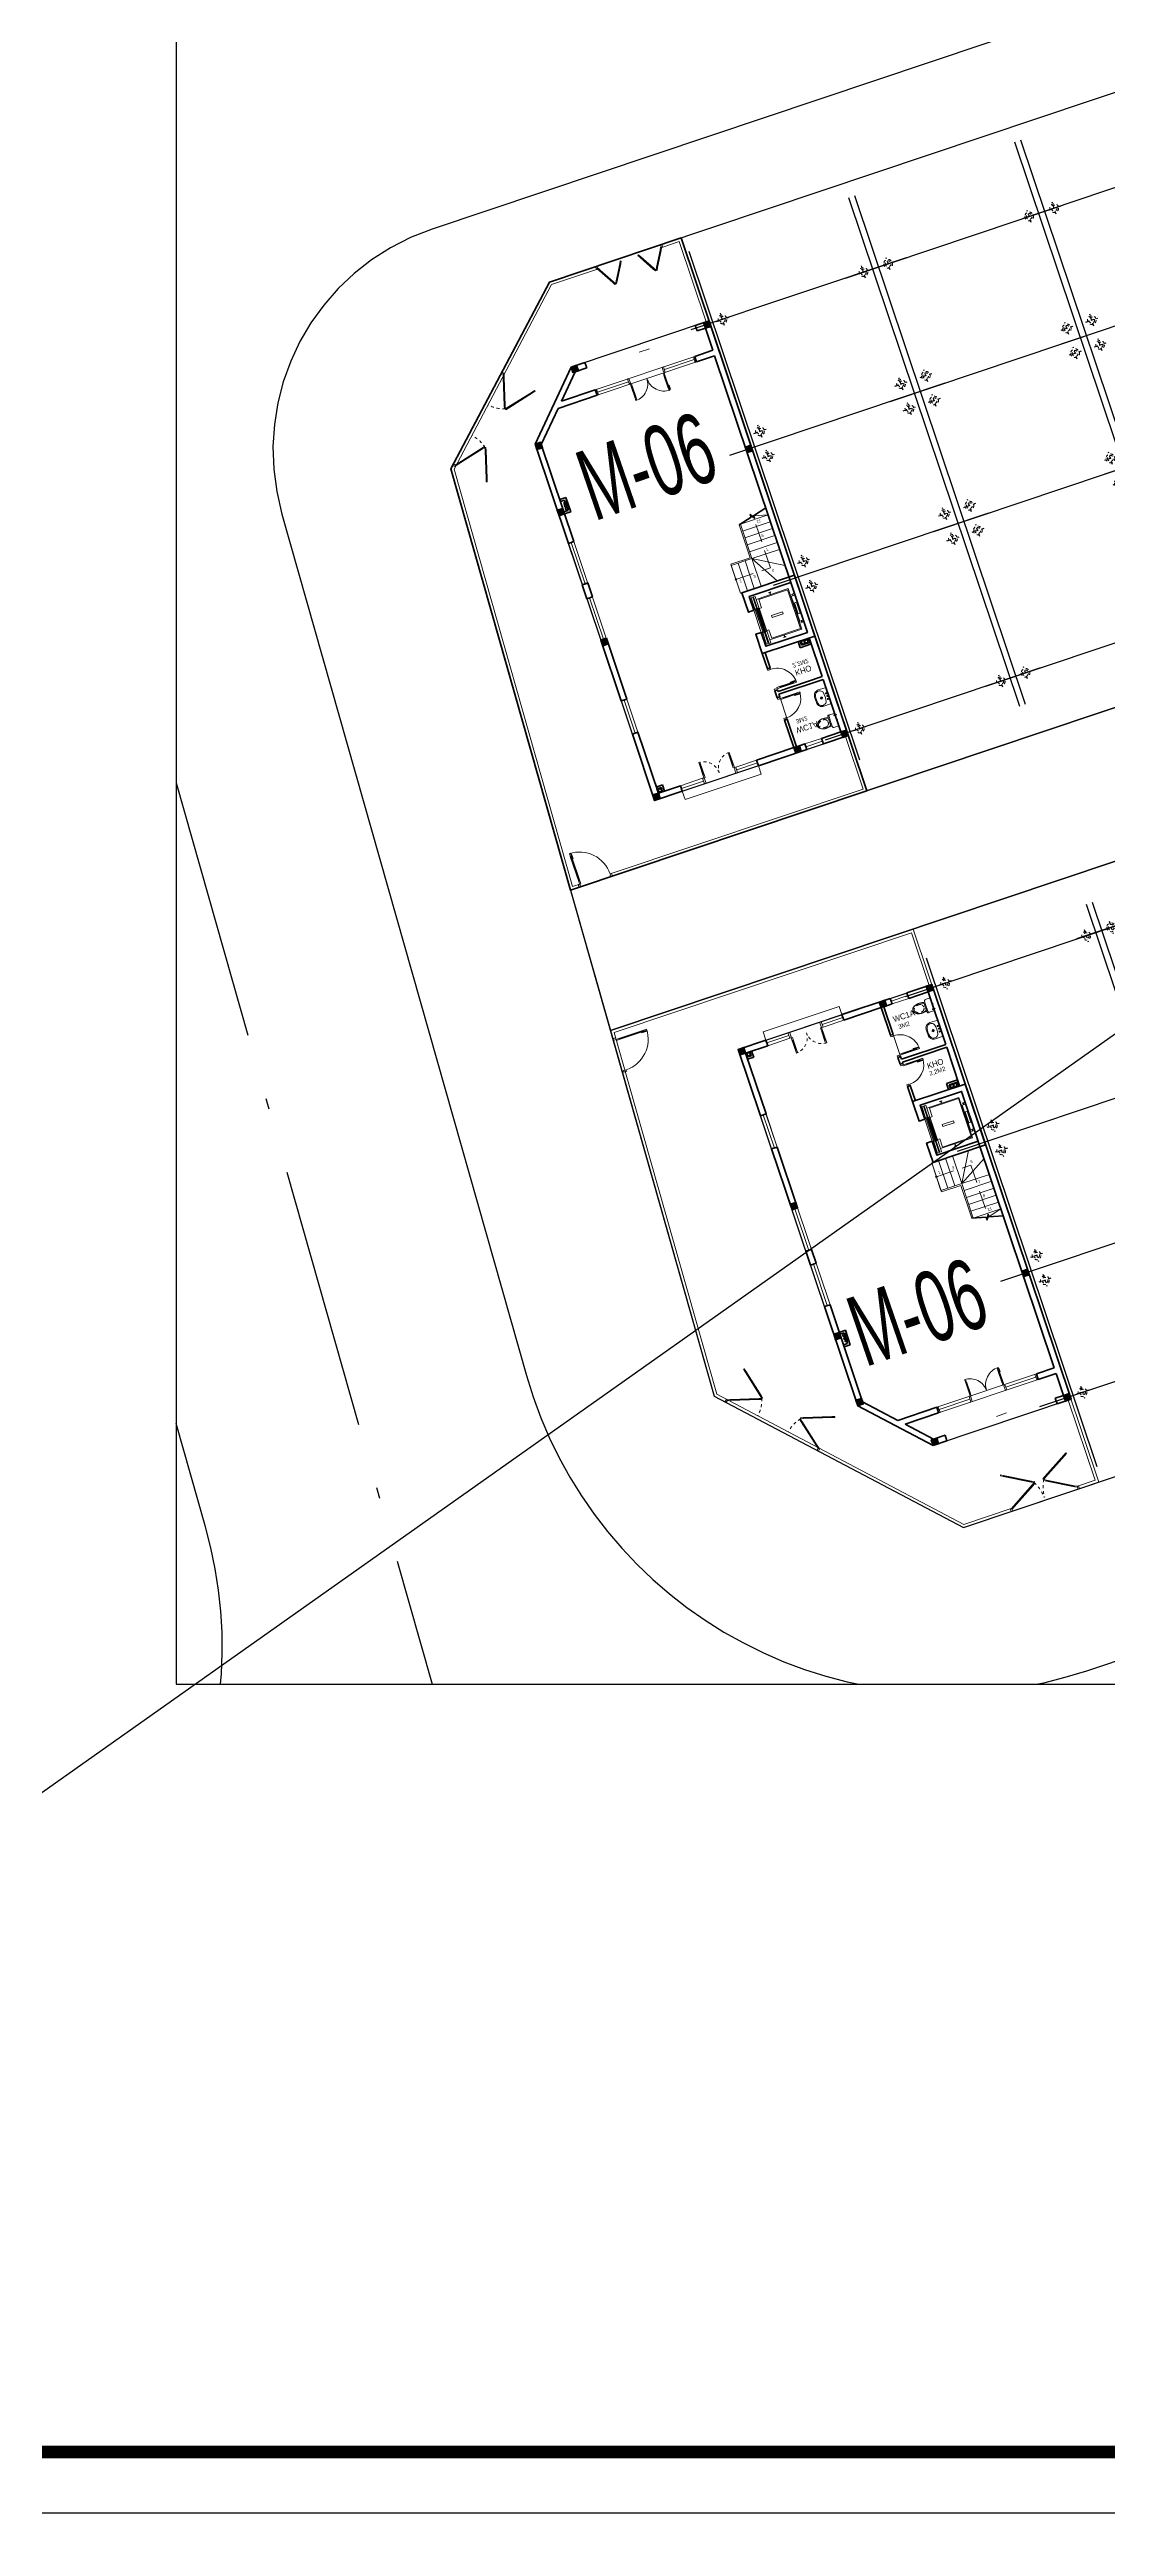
# Model space of a CAD drawing. Header units: metres. Extents: x 568006 to 1139366, y 2064802 to 4131555.
# Drawn here: x 569580.5 to 569616.7, y 2065189.8 to 2065274.8 of the extents above; entities that cross this region are included whole.
import ezdxf
from ezdxf.enums import TextEntityAlignment as Align
from ezdxf.xclip import XClip

# ---------------------------------------------------------------- set-up
doc = ezdxf.new("R2010")
doc.units = ezdxf.units.M
doc.header["$XCLIPFRAME"] = 0
for name, pattern in [('$AUDIT_BAD_LTYPE2', [0]), ('ACAD_ISO10W100', [18.5, 12, -3, 0.5, -3]), ('CENTER', [2, 1.25, -0.25, 0.25, -0.25]), ('CENTER2', [1.125, 0.75, -0.125, 0.125, -0.125]), ('HIDDEN', [0.375, 0.25, -0.125]), ('HIDDEN2', [0.1875, 0.125, -0.0625]), ('xref-thap C (mb tang 32-2)$0$HIDDEN', [0.375, 0.25, -0.125])]:
    doc.linetypes.add(name, pattern=pattern)
doc.layers.get('0').update_dxf_attribs({"linetype": 'CONTINUOUS'})
doc.layers.get('DEFPOINTS').update_dxf_attribs({"color": 152, "linetype": 'CONTINUOUS'})
doc.layers.add('-AREA', color=2, linetype='CONTINUOUS', plot=False)
doc.layers.add('KCS_Plotter', color=11, linetype='CONTINUOUS', plot=False)
for name, color, linetype, lineweight in [('-CONCRETE', 1, 'CONTINUOUS', 35), ('-DIM', 9, 'CONTINUOUS', 13), ('-DOOR', 137, 'CONTINUOUS', 9), ('-FURNITURE', 46, 'CONTINUOUS', 9), ('-HATCH', 8, 'CONTINUOUS', 5), ('-KH', 143, 'CONTINUOUS', 13), ('-LINE1', 7, 'CONTINUOUS', 18), ('-LINE2', 252, 'CONTINUOUS', 9), ('-STEEL1', 1, 'CONTINUOUS', 35), ('-TEXT', 7, 'CONTINUOUS', 15), ('-WALL', 4, 'CONTINUOUS', 35), ('A-KY HIEU', 34, 'CONTINUOUS', 20), ('E- RANH GIOI', 1, 'CENTER', 13), ('hung-demlonha', 7, 'CONTINUOUS', 15)]:
    doc.layers.add(name, color=color, linetype=linetype, lineweight=lineweight)
for name, color, linetype in [('01.AXIS', 160, 'CENTER2'), ('APOLIC', 7, 'CONTINUOUS'), ('CDC.01.AXIS', 160, 'CENTER2'), ('datOlienke', 42, 'CONTINUOUS'), ('ghi_chu', 7, 'CONTINUOUS'), ('LogDg', 7, 'CONTINUOUS'), ('SOLO', 7, 'CONTINUOUS'), ('TEXT25', 2, 'CONTINUOUS'), ('TimDg', 222, 'CONTINUOUS'), ('ViaHeS', 32, 'CONTINUOUS')]:
    doc.layers.add(name, color=color, linetype=linetype)
doc.styles.add('kieuchuDim', font='arial.ttf', dxfattribs={"width": 0.75})
doc.styles.add('QH1', font='arialbd.ttf', dxfattribs={"width": 0.8})
doc.styles.add('T1', font='', dxfattribs={"height": 200})
doc.styles.add('vnavanth', font='', dxfattribs={"width": 0.8})
doc.styles.get('T1').set_extended_font_data('VNgeometric Light')
doc.styles.get('vnavanth').set_extended_font_data('.VnAvantH')

# ---------------------------------------------------------------- blocks, each defined once
blk = doc.blocks.new('X-5M-DH-2-CORE$0$A$C75E80C28')
at = {"layer": '-LINE2', "linetype": 'Continuous', "ltscale": 2}
for p, q in [((-731, -149), (731, -149)), ((-731, -1305), (-731, -149)), ((-700, -179), (700, -179)), ((-700, -1225), (-700, -179)), ((-557, -113), (-560, -113)), ((-510, -22), (-510, -51)), ((-507, -22), (-510, -22)), ((-510, -109), (-510, -79)), ((-507, -22), (-507, -51)), ((-507, -109), (-507, -79)), ((-456, -57), (-501, -57)), ((-456, -60), (-501, -60)), ((-456, -70), (-501, -70)), ((-456, -73), (-501, -73)), ((-453, -63), (-453, -67)), ((-450, -63), (-450, -67)), ((450, -63), (450, -67)), ((453, -63), (453, -67)), ((456, -57), (501, -57)), ((456, -60), (501, -60)), ((456, -70), (501, -70)), ((456, -73), (501, -73)), ((457, -113), (460, -113)), ((507, -22), (510, -22)), ((507, -22), (507, -51)), ((507, -109), (507, -79)), ((510, -22), (510, -51)), ((510, -109), (510, -79)), ((700, -1225), (700, -179)), ((731, -1305), (731, -149)), ((840, -1305), (-840, -1305)), ((-840, -1365), (-840, -1305)), ((840, -1365), (-840, -1365)), ((840, -1395), (-840, -1395)), ((-840, -1395), (-840, -1455)), ((-840, -1455), (-435, -1455)), ((-700, -1225), (-400, -1225)), ((-435, -1450), (-435, -1460)), ((-435, -1450), (-400, -1450)), ((-435, -1460), (-425, -1460)), ((-435, -1490), (-435, -1500)), ((-435, -1490), (-425, -1490)), ((-435, -1500), (-400, -1500)), ((-433, -1452), (-433, -1458)), ((-433, -1452), (-402, -1452)), ((-433, -1458), (-425, -1458)), ((-433, -1492), (-433, -1498)), ((-433, -1492), (-425, -1492)), ((-433, -1498), (-402, -1498)), ((430, -1406), (-430, -1406)), ((-430, -1406), (-430, -1446)), ((430, -1446), (-430, -1446)), ((425, -1309), (-425, -1309)), ((-425, -1343), (-425, -1309)), ((425, -1343), (-425, -1343)), ((-425, -1458), (-425, -1460)), ((-425, -1490), (-425, -1492)), ((-402, -1452), (-402, -1498)), ((-400, -1305), (-400, -1225)), ((400, -1450), (-400, -1450)), ((-400, -1450), (-400, -1500)), ((0, -1309), (0, -1343)), ((0, -1406), (0, -1446)), ((700, -1225), (400, -1225)), ((400, -1305), (400, -1225)), ((400, -1450), (400, -1500)), ((435, -1450), (400, -1450)), ((435, -1500), (400, -1500)), ((402, -1452), (402, -1498)), ((433, -1452), (402, -1452)), ((433, -1498), (402, -1498)), ((425, -1343), (425, -1309)), ((433, -1458), (425, -1458)), ((425, -1458), (425, -1460)), ((435, -1460), (425, -1460)), ((425, -1490), (425, -1492)), ((435, -1490), (425, -1490)), ((433, -1492), (425, -1492)), ((430, -1406), (430, -1446)), ((433, -1452), (433, -1458)), ((433, -1492), (433, -1498)), ((435, -1450), (435, -1460)), ((840, -1455), (435, -1455)), ((435, -1490), (435, -1500)), ((840, -1365), (840, -1305)), ((840, -1395), (840, -1455))]:
    blk.add_line(p, q, dxfattribs=at)
for points in [[(-450, 0), (-450, -130), (450, -130), (450, 0)], [(-200, -29), (200, -29), (200, -101), (-200, -101)], [(-36, -584), (36, -584), (36, -984), (-36, -984)]]:
    blk.add_lwpolyline(points, close=True, dxfattribs=at)
for points in [[(-780, -789), (-751, -789, 0.414214), (-750, -788), (-750, -784), (-750, -780, 0.414214), (-751, -779), (-780, -779, -0.256978), (-784, -782), (-798, -782, -0.414214), (-801, -779), (-804, -750, 0.414214), (-807, -746), (-812, -746), (-812, -784), (-812, -822), (-807, -822, 0.414214), (-804, -818), (-801, -789, -0.414214), (-798, -786), (-784, -786, -0.256978), (-780, -789)], [(780, -789), (751, -789, -0.414214), (750, -788), (750, -784), (750, -780, -0.414214), (751, -779), (780, -779, 0.256978), (784, -782), (798, -782, 0.414214), (801, -779), (804, -750, -0.414214), (807, -746), (812, -746), (812, -784), (812, -822), (807, -822, -0.414214), (804, -818), (801, -789, 0.414214), (798, -786), (784, -786, 0.256978), (780, -789)]]:
    blk.add_lwpolyline(points, format="xyb", dxfattribs=at)
for centre, radius, start, end in [((-501, -51), 9.4, 180, 270), ((-501, -79), 9.4, 90, 180), ((-501, -51), 6.2, 180, 270), ((-501, -79), 6.2, 90, 180), ((-456, -63), 6.2, 360, 90), ((-456, -63), 3, 360, 90), ((-456, -67), 6.2, 270, 360), ((-456, -67), 3, 270, 360), ((456, -63), 6.2, 90, 180), ((456, -67), 6.2, 180, 270), ((456, -63), 3, 90, 180), ((456, -67), 3, 180, 270), ((501, -51), 6.2, 270, 360), ((501, -51), 9.4, 270, 360), ((501, -79), 9.4, 360, 90), ((501, -79), 6.2, 360, 90)]:
    blk.add_arc(centre, radius, start, end, dxfattribs=at)
blk = doc.blocks.new('A$C3F71457E')
at = {"layer": '-CONCRETE'}
blk.add_lwpolyline([(0, -100), (0, 400), (-1500, 400), (-1500, -1400), (0, -1400), (0, -900), (200, -900), (200, -1600), (-1700, -1600), (-1700, 600), (200, 600), (200, -100), (0, -100)], dxfattribs=at)
at = {"layer": '-LINE1'}
blk.add_line((0, -900), (0, -100), dxfattribs=at)
at = {"color": 2, "rotation": 90}
blk.add_blockref('X-5M-DH-2-CORE$0$A$C75E80C28', (-1500, -500), dxfattribs=at)
blk = doc.blocks.new('A$C18091ED7')
for p, q in [((-83, -267), (-83, -300)), ((-83, -278), (-83, -288)), ((-61, -290), (-83, -290)), ((-63, -265), (-81, -265)), ((-61, -267), (-61, -300)), ((0, -42), (0, 0)), ((61, -267), (61, -300)), ((61, -290), (83, -290)), ((63, -265), (81, -265)), ((83, -267), (83, -300)), ((83, -278), (83, -288)), ((146, -27), (179, -27)), ((146, -27), (146, -30)), ((146, -30), (166, -30)), ((153, -37), (146, -30)), ((152, 0), (152, -27)), ((152, 0), (179, 0)), ((153, -37), (166, -37)), ((153, -40), (153, -37)), ((153, -40), (178, -40)), ((153, -40), (178, -40)), ((153, -40), (153, -42)), ((165, -262), (165, -290)), ((185, -30), (166, -30)), ((178, -37), (166, -37)), ((168, -260), (228, -260)), ((168, -292), (207, -292)), ((185, -30), (178, -37)), ((178, -37), (178, -40)), ((178, -40), (178, -42)), ((179, 0), (179, -27)), ((179, -27), (185, -27)), ((185, -27), (185, -30)), ((231, -274), (231, -262))]:
    blk.add_line(p, q)
for points in [[(230, -219, -0.137407), (225, -235), (222, -241, -0.236081), (198, -255, -0.051961), (-198, -255, -0.236081), (-222, -241), (-225, -235, -0.137407), (-230, -219), (-230, -72, -0.198912), (-226, -63), (-209, -46, -0.198912), (-200, -42), (0, -42), (200, -42, -0.198912), (209, -46), (226, -63, -0.198912), (230, -72)], [(144, -619, -0.212405), (26, -734, -0.027685), (-1, -739, -0.022279), (-26, -734, -0.212405), (-144, -619, -0.142796), (-167, -428, -0.093005), (-128, -309, -0.256439), (-111, -300), (0, -300), (111, -300, -0.256439), (128, -309, -0.093005), (167, -428, -0.142796)]]:
    blk.add_lwpolyline(points, format="xyb", close=True)
at = {"linetype": 'xref-thap C (mb tang 32-2)$0$HIDDEN', "ltscale": 100}
blk.add_lwpolyline([(61, -669, -0.199031), (0, -699, -0.199031), (-61, -669, -0.218924), (-132, -478, -0.153791), (-112, -404, -0.236701), (0, -348, -0.236701), (112, -404, -0.153791), (132, -478, -0.218924)], format="xyb", close=True, dxfattribs=at)
blk.add_circle((166, -78), 13.9)
for centre, radius, start, end in [((-81, -267), 1.98, 90, 180), ((-63, -267), 1.98, 0, 90), ((63, -267), 1.98, 90, 180), ((81, -267), 1.98, 0, 90), ((168, -262), 2.47, 90, 180), ((168, -290), 2.47, 180, 270), ((207, -277), 15.5, 270, 306.46585), ((168, -225), 80.1, 306.46585, 320.31229), ((228, -274), 2.47, 320.31229, 0)]:
    blk.add_arc(centre, radius, start, end)
for points in [[(-156, -259), (-157, -267), (-164, -328), (-169, -385), (-184, -528), (-136, -679), (-50, -735), (-20, -741), (0, -744)], [(156, -259), (157, -267), (164, -328), (169, -385), (184, -528), (136, -679), (50, -735), (20, -741), (0, -744)]]:
    blk.add_open_spline(points, degree=3, knots=[130.613938, 130.613938, 130.613938, 130.613938, 152.852109, 311.129351, 417.703951, 561.383393, 697.692632, 710.812262, 710.812262, 710.812262, 710.812262])
blk = doc.blocks.new('*U286')
at = {"linetype": '$AUDIT_BAD_LTYPE2'}
for p, q in [((70, 100), (70, 600)), ((90, 600), (90, 100))]:
    blk.add_line(p, q, dxfattribs=at)
for points in [[(0, 0), (50, 0), (50, -40), (60, -40), (60, -100), (0, -100)], [(118, 495), (118, 664), (90, 664), (90, 636), (113, 636), (113, 495)], [(800, 0), (750, 0), (750, -40), (740, -40), (740, -100), (800, -100)]]:
    blk.add_lwpolyline(points, close=True)
for points in [[(50, 600), (90, 600), (90, 700), (50, 700), (50, 600)], [(50, 603), (50, 100)], [(50, 100), (90, 100), (90, 0), (50, 0), (50, 100)]]:
    blk.add_lwpolyline(points)
at = {"linetype": '$AUDIT_BAD_LTYPE2', "ltscale": 0.3}
blk.add_arc((50, 0), 700, 0, 90, dxfattribs=at)
blk = doc.blocks.new('*U181')
for points in [[(0, 0), (50, 0), (50, -40), (60, -40), (60, -246), (0, -246)], [(22, 564), (22, 734), (50, 734), (50, 706), (27, 706), (27, 564)], [(1599, 0), (1549, 0), (1549, -40), (1539, -40), (1539, -246), (1599, -246)]]:
    blk.add_lwpolyline(points, close=True)
for points in [[(50, 670), (90, 670), (90, 770), (50, 770), (50, 670)], [(50, 673), (50, 100)], [(50, 100), (90, 100), (90, 0), (50, 0), (50, 100)], [(1549, 629), (1509, 629), (1509, 729), (1549, 729), (1549, 629)], [(1549, 100), (1509, 100), (1509, 0), (1549, 0), (1549, 100)], [(1549, 632), (1549, 100)]]:
    blk.add_lwpolyline(points)
at = {"ltscale": 0.3}
for points in [[(820, 0, 0.4142136), (50, 770, 0.4142136)], [(820, 0, -0.4142136), (1549, 729, -0.4142136)]]:
    blk.add_lwpolyline(points, format="xyb", dxfattribs=at)
at = {"layer": 'APOLIC', "linetype": '$AUDIT_BAD_LTYPE2'}
for p, q in [((70, 100), (70, 670)), ((90, 670), (90, 100)), ((1509, 629), (1509, 100)), ((1529, 100), (1529, 629))]:
    blk.add_line(p, q, dxfattribs=at)
blk = doc.blocks.new('*U179')
at = {"linetype": '$AUDIT_BAD_LTYPE2'}
for p, q in [((70, 100), (70, 1000)), ((90, 1000), (90, 100))]:
    blk.add_line(p, q, dxfattribs=at)
for points in [[(50, 1000), (90, 1000), (90, 1100), (50, 1100), (50, 1000)], [(50, 1003), (50, 100)], [(50, 100), (90, 100), (90, 0), (50, 0), (50, 100)]]:
    blk.add_lwpolyline(points)
for points in [[(118, 895), (118, 1064), (90, 1064), (90, 1036), (113, 1036), (113, 895)], [(0, 0), (50, 0), (50, -40), (60, -40), (60, -100), (0, -100)], [(1200, 0), (1150, 0), (1150, -40), (1140, -40), (1140, -100), (1200, -100)]]:
    blk.add_lwpolyline(points, close=True)
at = {"linetype": '$AUDIT_BAD_LTYPE2', "ltscale": 0.3}
blk.add_arc((50, 0), 1100, 0, 90, dxfattribs=at)
blk = doc.blocks.new('*U268')
for p, q in [((-1110, 450), (-1150, 450)), ((-1110, 100), (-1150, 100)), ((-1130, 100), (-1130, 450)), ((-90, 450), (-50, 450)), ((-90, 100), (-50, 100)), ((-70, 100), (-70, 450))]:
    blk.add_line(p, q)
for points in [[(-1200, -200), (-1140, -200), (-1140, -40), (-1150, -40), (-1150, 0), (-1200, 0)], [(-1150, 0), (-1110, 0), (-1110, 550), (-1150, 550)], [(-50, 0), (-90, 0), (-90, 550), (-50, 550)], [(0, -200), (-60, -200), (-60, -40), (-50, -40), (-50, 0), (0, 0)]]:
    blk.add_lwpolyline(points, close=True)
at = {"linetype": 'HIDDEN', "ltscale": 0.1}
for centre, start, end in [((-1150, 0), 0, 89.99996), ((-50, 0), 90.00004, 180)]:
    blk.add_arc(centre, 550, start, end, dxfattribs=at)
blk = doc.blocks.new('A$Cc664c5ed')
at = {"ltscale": 100}
for p, q in [((1076, 1260), (227, 770)), ((245, 740), (1093, 1230)), ((1076, 120), (227, 610)), ((245, 640), (1093, 150))]:
    blk.add_line(p, q, dxfattribs=at)
at = {"color": 8, "ltscale": 100}
for points in [[(225, 754), (230, 746), (1096, 1246), (1091, 1254)], [(225, 626), (230, 634), (1096, 134), (1091, 126)]]:
    blk.add_lwpolyline(points, close=True, dxfattribs=at)
at = {"ltscale": 100}
for points in [[(1082, 1249), (1091, 1254), (1096, 1246), (1087, 1241), (1093, 1230), (1180, 1280), (1163, 1310), (1076, 1260)], [(158, 690), (245, 740), (238, 751), (230, 746), (225, 754), (233, 759), (227, 770), (141, 720)], [(158, 690), (245, 640), (238, 629), (230, 634), (225, 626), (233, 621), (227, 610), (141, 660)], [(1082, 131), (1091, 126), (1096, 134), (1087, 139), (1093, 150), (1180, 100), (1163, 70), (1076, 120)], [(1170, 65), (1180, 65), (1180, 100), (1220, 100), (1220, 0), (1170, 0)]]:
    blk.add_lwpolyline(points, close=True, dxfattribs=at)
at = {"color": 8, "linetype": 'HIDDEN', "ltscale": 10}
blk.add_arc((1180, 100), 1180, 150, 180, dxfattribs=at)
blk = doc.blocks.new('A$C5C575821')
at = {"layer": '-CONCRETE'}
h = blk.add_hatch(color=256, dxfattribs=at)
h.dxf.hatch_style = 1
h.paths.add_polyline_path([(0, 200), (0, 0), (200, 0), (200, 200)])
blk.add_lwpolyline([(0, 0), (200, 0), (200, 200), (0, 200)], close=True, dxfattribs=at)
blk = doc.blocks.new('TRUC M6')
at = {"layer": '-WALL'}
for p in [(-200, 12490), (4900, 12490), (6600, 12490), (-200, 6890), (-200, 2190), (6600, 2190), (-200, -200), (1813, -2310), (6600, -2310)]:
    blk.add_blockref('A$C5C575821', p, dxfattribs=at)
blk = doc.blocks.new('A$C4ace49fd')
for p, q in [((167, 414), (224, 414)), ((195, 383), (195, 443)), ((249, 215), (342, 215)), ((267, 429), (324, 429)), ((295, 398), (295, 458)), ((295, 165), (295, 264)), ((367, 414), (424, 414)), ((395, 383), (395, 443))]:
    blk.add_line(p, q)
for points in [[(0, 200, 0.414214), (200, 0), (390, 0, 0.414214), (590, 200), (581, 446, 0.409799), (551, 475), (39, 475, 0.403607), (9, 446)], [(177, 40, 0.090773), (424, 43, 0.149887), (521, 96, 0.430722), (482, 321, 0.080637), (470, 327, 0.127732), (125, 329, 0.074208), (114, 325, 0.443092), (69, 96, 0.13364), (154, 46, 0.033617)]]:
    blk.add_lwpolyline(points, format="xyb", close=True)
for centre, radius in [((195, 414), 17.5), ((295, 215), 37.5), ((295, 215), 22.5), ((295, 215), 22.5), ((295, 429), 17.5), ((395, 414), 17.5)]:
    blk.add_circle(centre, radius)
blk = doc.blocks.new('A$C2F5F77C4')
at = {"layer": '-HATCH', "true_color": 0x8c8896}
h = blk.add_hatch(color=252, dxfattribs=at)
h.dxf.hatch_style = 1
edge = h.paths.add_edge_path()
edge.add_arc((9.61, 11.7), 0.0246, 0, 360)
at = {"layer": '-AREA'}
blk.add_lwpolyline([(11.559, 3), (6.572, 3), (4.559, 5.111), (4.56, 18), (11.559, 18)], close=True, dxfattribs=at)
at = {"layer": '-CONCRETE'}
for centre, radius in [((4.844, 17.726), 0.055), ((11.104, 14.48), 0.055), ((11.225, 14.48), 0.055), ((11.316, 14.529), 0.013), ((11.316, 14.491), 0.013), ((11.316, 14.449), 0.013), ((4.894, 7.555), 0.055), ((4.894, 7.434), 0.055), ((4.863, 7.344), 0.013), ((4.905, 7.344), 0.013), ((4.943, 7.344), 0.013)]:
    blk.add_circle(centre, radius, dxfattribs=at)
at = {"layer": '-DOOR'}
for p, q in [((8.31, 18), (5.56, 18)), ((4.56, 15.6), (4.56, 14.4)), ((4.56, 14.4), (4.56, 15.6)), ((4.659, 15.6), (4.659, 14.4)), ((4.66, 14.4), (4.66, 15.6)), ((4.759, 15.6), (4.759, 14.4)), ((4.76, 14.4), (4.76, 15.6)), ((4.659, 12.2), (4.659, 10.7)), ((4.559, 10.2), (4.559, 10.7)), ((4.659, 10.2), (4.659, 8.7)), ((4.758, 10.2), (4.758, 10.7)), ((7.109, 4.2), (10.709, 4.2)), ((7.109, 4), (10.709, 4)), ((7.159, 4.1), (8.275, 4.1)), ((9.575, 4.1), (10.659, 4.1))]:
    blk.add_line(p, q, dxfattribs=at)
for points in [[(6.36, 18), (5.56, 18), (5.56, 17.8), (6.36, 17.8)], [(8.31, 18), (7.56, 18), (7.56, 17.8), (8.31, 17.8)], [(10.059, 18), (10.659, 18), (10.659, 17.8), (10.059, 17.8)], [(4.759, 8.7), (4.759, 12.2), (4.559, 12.2), (4.559, 8.7)], [(7.159, 4), (7.109, 4), (7.109, 4.2), (7.159, 4.2)], [(10.659, 4), (10.709, 4), (10.709, 4.2), (10.659, 4.2)]]:
    blk.add_lwpolyline(points, close=True, dxfattribs=at)
for points in [[(6.36, 17.9), (5.56, 17.9)], [(8.31, 17.9), (7.56, 17.9)], [(10.059, 17.9), (10.659, 17.9)]]:
    blk.add_lwpolyline(points, dxfattribs=at)
at = {"layer": '-HATCH'}
blk.add_line((9.759, 16), (9.759, 16.8), dxfattribs=at)
at = {"layer": '-KH', "linetype": 'HIDDEN2', "ltscale": 5}
blk.add_line((10.859, 9.825), (11.359, 9.95), dxfattribs=at)
at = {"layer": '-KH'}
blk.add_line((8.949, 3.256), (9.317, 3.256), dxfattribs=at)
at = {"layer": '-KH', "linetype": 'HIDDEN2', "ltscale": 5}
blk.add_lwpolyline([(9.61, 11.7), (10.859, 11.7), (10.859, 9.825)], dxfattribs=at)
at = {"layer": '-KH'}
blk.add_circle((9.61, 11.7), 0.0246, dxfattribs=at)
at = {"layer": '-LINE1'}
for p, q in [((9.61, 11.2), (9.61, 12.2)), ((9.61, 12.2), (9.61, 11.15)), ((9.659, 12.2), (9.61, 12.2)), ((9.859, 11.2), (9.859, 12.2)), ((9.859, 12.2), (9.859, 11.2)), ((10.109, 11.2), (10.109, 12.2)), ((10.109, 12.2), (10.109, 11.2)), ((10.359, 12.2), (10.359, 11.2)), ((10.359, 11.2), (10.937, 12.2)), ((10.359, 11.2), (9.61, 11.2)), ((10.309, 11.15), (9.61, 11.15)), ((10.309, 9.962), (10.309, 11.15)), ((10.359, 11.2), (11.359, 11.777)), ((10.359, 9.95), (10.359, 11.2)), ((10.859, 0.1), (11.459, 0.1))]:
    blk.add_line(p, q, dxfattribs=at)
at = {"layer": '-LINE1', "lineweight": 18}
for p, q in [((10.359, 11.2), (11.359, 11.2)), ((10.359, 10.95), (11.359, 10.95)), ((10.359, 10.7), (11.359, 10.7)), ((10.359, 10.45), (11.359, 10.45)), ((10.359, 10.2), (11.359, 10.2)), ((10.359, 9.95), (11.359, 9.95)), ((11.359, 9.7), (11.359, 9.7))]:
    blk.add_line(p, q, dxfattribs=at)
at = {"layer": '-LINE1', "linetype": 'Continuous', "ltscale": 10}
blk.add_lwpolyline([(11.559, 20), (0.614, 20), (0, 6.992), (6.67, 0), (11.559, 0)], close=True, dxfattribs=at)
for points in [[(11.459, 18), (11.459, 19.9), (0.71, 19.9), (0.102, 7.03), (6.713, 0.1), (8.459, 0.1)], [(11.459, 0.1), (11.459, 3)]]:
    blk.add_lwpolyline(points, dxfattribs=at)
at = {"layer": '-LINE1'}
blk.add_lwpolyline([(5.56, 18), (5.56, 18.3), (8.31, 18.3), (8.31, 18)], dxfattribs=at)
at = {"layer": '-LINE2'}
for p, q in [((7.109, 4), (10.709, 4)), ((7.072, 3), (11.059, 3))]:
    blk.add_line(p, q, dxfattribs=at)
at = {"layer": '-WALL'}
for p, q in [((5.56, 18), (4.56, 18)), ((5.56, 18), (5.56, 17.8)), ((10.059, 18), (8.31, 18)), ((8.31, 17.8), (8.31, 18)), ((10.059, 17.8), (10.059, 18)), ((11.559, 18), (10.659, 18)), ((10.659, 17.8), (10.659, 18)), ((11.559, 3), (11.559, 18)), ((4.909, 17.65), (4.759, 17.65)), ((4.979, 17.58), (4.759, 17.58)), ((5.56, 17.8), (4.76, 17.8)), ((4.909, 17.65), (4.909, 17.8)), ((4.979, 17.58), (4.979, 17.8)), ((9.659, 17.8), (8.31, 17.8)), ((9.659, 16.8), (9.659, 17.8)), ((10.059, 17.8), (9.759, 17.8)), ((9.759, 16.8), (9.759, 17.8)), ((11.359, 17.8), (10.659, 17.8)), ((11.359, 15.9), (11.359, 17.8)), ((9.759, 16.8), (9.659, 16.8)), ((9.759, 16), (9.659, 16)), ((9.659, 15.75), (9.659, 16)), ((9.759, 15.75), (9.659, 15.75)), ((9.759, 15.9), (9.759, 16)), ((11.359, 15.9), (9.759, 15.9)), ((11.359, 15.8), (9.759, 15.8)), ((9.759, 15.75), (9.759, 15.8)), ((11.359, 14.4), (11.359, 15.8)), ((9.659, 14.4), (9.659, 14.95)), ((9.759, 14.95), (9.659, 14.95)), ((9.759, 14.4), (9.759, 14.95)), ((10.959, 14.62), (11.359, 14.62)), ((10.959, 14.62), (10.959, 14.4)), ((11.029, 14.55), (11.359, 14.55)), ((11.029, 14.55), (11.029, 14.4)), ((4.559, 14.4), (4.559, 12.2)), ((4.559, 14.4), (4.759, 14.4)), ((4.759, 14.4), (4.759, 12.2)), ((4.758, 12.2), (4.559, 12.2)), ((4.559, 12.2), (4.759, 12.2)), ((11.359, 4.2), (11.359, 12.5)), ((4.559, 8.7), (4.559, 5.111)), ((4.758, 8.7), (4.559, 8.7)), ((4.559, 8.7), (4.759, 8.7)), ((4.759, 8.7), (4.759, 5.191)), ((4.979, 7.7), (4.759, 7.7)), ((4.979, 7.7), (4.979, 7.18)), ((4.909, 7.63), (4.759, 7.63)), ((4.909, 7.25), (4.759, 7.25)), ((4.979, 7.18), (4.759, 7.18)), ((4.909, 7.63), (4.909, 7.25)), ((4.559, 5.111), (6.572, 3)), ((4.759, 5.191), (5.704, 4.2)), ((5.704, 4.2), (7.109, 4.2)), ((5.894, 4), (6.658, 3.2)), ((5.894, 4), (7.109, 4)), ((7.109, 4), (7.109, 4.2)), ((10.709, 4.2), (11.359, 4.2)), ((10.709, 4), (10.709, 4.2)), ((10.709, 4), (11.359, 4)), ((11.359, 3.2), (11.359, 4)), ((7.072, 3), (6.572, 3)), ((7.072, 3.2), (6.658, 3.2)), ((7.072, 3), (7.072, 3.2)), ((11.059, 3.2), (11.359, 3.2)), ((11.059, 3), (11.059, 3.2)), ((11.059, 3), (11.559, 3))]:
    blk.add_line(p, q, dxfattribs=at)
at = {"layer": '-WALL', "color": 250}
for p, q in [((4.759, 10.7), (4.559, 10.7)), ((4.759, 10.2), (4.559, 10.2))]:
    blk.add_line(p, q, dxfattribs=at)
at = {"layer": '-WALL'}
for points in [[(4.76, 17.8), (4.76, 15.6), (4.56, 15.6), (4.56, 18)], [(10.309, 9.962), (10.786, 9.843), (10.786, 9.742), (10.879, 9.914), (10.879, 9.82), (11.359, 9.7)]]:
    blk.add_lwpolyline(points, dxfattribs=at)
for points in [[(4.759, 17.65), (4.759, 17.8), (4.909, 17.8), (4.909, 17.65)], [(4.559, 10.7), (4.759, 10.7), (4.759, 10.2), (4.559, 10.2)]]:
    blk.add_lwpolyline(points, close=True, dxfattribs=at)
at = {"layer": '-DOOR', "yscale": 0.001, "zscale": 0.001}
for name, p, xscale, rotation in [('*U179', (0.701, 19.71), 0.001, 270), ('*U268', (7.56, 17.8), -0.001, 180), ('*U286', (9.759, 16), -0.001, 270), ('*U286', (9.759, 15.75), 0.001, 270), ('A$Cc664c5ed', (1.129, 5.808), -0.001, 313.6480678719616), ('A$Cc664c5ed', (1.944, 4.954), 0.001, 313.6480678736076)]:
    blk.add_blockref(name, p, dxfattribs=dict(at, xscale=xscale, rotation=rotation))
at = {"layer": '-DOOR'}
for name, p, xscale, yscale, zscale in [('*U181', (9.575, 4.2), -0.0008130081300813009, 0.0008130081300813009, 0.0008130081300813009), ('A$Cc664c5ed', (9.611, 0), -0.001, 0.001, 0.001), ('A$Cc664c5ed', (9.639, 0), 0.001, 0.001, 0.001)]:
    blk.add_blockref(name, p, dxfattribs=dict(at, xscale=xscale, yscale=yscale, zscale=zscale))
at = {"layer": '-FURNITURE', "yscale": 0.001, "zscale": 0.001, "rotation": 270}
for name, p, xscale in [('A$C18091ED7', (11.401, 17.35), 0.001), ('A$C4ace49fd', (10.884, 16.191), -0.001)]:
    blk.add_blockref(name, p, dxfattribs=dict(at, xscale=xscale))
at = {"layer": '-STEEL1', "xscale": 0.001, "yscale": 0.001, "zscale": 0.001}
blk.add_blockref('TRUC M6', (4.759, 5.311), dxfattribs=at)
at = {"layer": '-WALL', "xscale": 0.001, "yscale": 0.001, "zscale": 0.001, "rotation": 180}
blk.add_blockref('A$C3F71457E', (9.859, 12.8), dxfattribs=at)
at = {"layer": '-TEXT', "color": 2, "style": 'vnavanth'}
for s, p in [('wc1A', (9.922, 17.18)), ('kho', (10.519, 15.289))]:
    blk.add_text(s, height=0.2, dxfattribs=at).set_placement(p)
at = {"layer": '-TEXT', "style": 'T1'}
for s, p in [('1', (9.711, 11.757)), ('3', (10.211, 11.757)), ('5', (10.88, 11.757)), ('7', (10.912, 11.015)), ('9', (10.912, 10.515)), ('11', (10.912, 10.015))]:
    blk.add_text(s, height=0.1, dxfattribs=at).set_placement(p)
at = {"layer": 'TEXT25', "style": 'T1'}
for s, p in [('3M2', (10.013, 16.908)), ('2,2M2', (10.507, 15.052))]:
    blk.add_text(s, height=0.15, dxfattribs=at).set_placement(p)
blk = doc.blocks.new('C2')
at = {"layer": '-LINE1', "lineweight": 18}
blk.add_line((191910, -38809), (191841, -38737), dxfattribs=at)
at = {"ltscale": 100}
for p, q in [((191847, -38612), (191705, -38029)), ((191739, -38021), (191881, -38604)), ((191812, -37952), (192387, -38121)), ((192397, -38087), (191821, -37918))]:
    blk.add_line(p, q, dxfattribs=at)
for points in [[(191716, -37924), (191739, -38021), (191727, -38024), (191725, -38014), (191715, -38016), (191717, -38026), (191705, -38029), (191682, -37932)], [(191716, -37924), (191812, -37952), (191815, -37940), (191805, -37937), (191808, -37927), (191818, -37930), (191821, -37918), (191725, -37890)], [(192394, -38099), (192403, -38102), (192400, -38111), (192391, -38109), (192387, -38121), (192483, -38149), (192493, -38115), (192397, -38087)], [(191902, -38728), (191895, -38735), (191870, -38709), (191841, -38737), (191910, -38809), (191947, -38775)], [(191859, -38609), (191861, -38619), (191871, -38616), (191869, -38607), (191881, -38604), (191904, -38701), (191870, -38709), (191847, -38612)]]:
    blk.add_lwpolyline(points, close=True, dxfattribs=at)
at = {"color": 8, "ltscale": 100}
for points in [[(191715, -38016), (191725, -38014), (191871, -38616), (191861, -38619)], [(191808, -37927), (191805, -37937), (192400, -38111), (192403, -38102)]]:
    blk.add_lwpolyline(points, close=True, dxfattribs=at)
blk = doc.blocks.new('sfsfsfsfsfsd')
at = {"layer": '-DIM'}
for p, q in [((552739.82, 2065527.272), (552739.788, 2065527.367)), ((552742.095, 2065528.036), (552742.063, 2065528.131))]:
    blk.add_line(p, q, dxfattribs=at)
at = {"layer": '-LINE1', "linetype": 'Continuous', "ltscale": 10}
for p, q in [((552738.211, 2065526.837), (552742.727, 2065528.353)), ((552742.727, 2065528.353), (552749.09, 2065509.392)), ((552734.836, 2065520.437), (552738.211, 2065526.837)), ((552734.943, 2065520.425), (552738.28, 2065526.756)), ((552738.28, 2065526.756), (552739.82, 2065527.272)), ((552739.006, 2065506.114), (552734.943, 2065520.425)), ((552738.938, 2065505.985), (552735.395, 2065518.468)), ((552749.09, 2065509.392), (552738.938, 2065505.985)), ((552739.285, 2065506.207), (552739.006, 2065506.114))]:
    blk.add_line(p, q, dxfattribs=at)
at = {"layer": '-LINE1'}
blk.add_line((552742.095, 2065528.036), (552742.664, 2065528.227), dxfattribs=at)
at = {"layer": '-LINE1', "lineweight": 18}
for p, q in [((552745.624, 2065519.094), (552745.624, 2065519.094)), ((552739.231, 2065506.084), (552739.199, 2065506.179)), ((552740.337, 2065506.56), (552740.369, 2065506.466))]:
    blk.add_line(p, q, dxfattribs=at)
at = {"layer": '-LINE1', "linetype": 'Continuous', "ltscale": 10}
for points in [[(552742.664, 2065528.227), (552743.587, 2065525.477)], [(552748.359, 2065511.257), (552748.964, 2065509.455), (552740.29, 2065506.544)]]:
    blk.add_lwpolyline(points, dxfattribs=at)
at = {"layer": '-WALL'}
for p, q in [((552738.211, 2065526.837), (552742.727, 2065528.353)), ((552742.727, 2065528.353), (552749.09, 2065509.392)), ((552734.836, 2065520.437), (552738.211, 2065526.837)), ((552738.938, 2065505.985), (552734.836, 2065520.437)), ((552749.09, 2065509.392), (552738.938, 2065505.985))]:
    blk.add_line(p, q, dxfattribs=at)
at = {"layer": '-DOOR', "yscale": 0.001, "zscale": 0.001}
for name, p, xscale, rotation in [('C2', (552899.396, 2065411.587), 0.001, 154.9034318632308), ('C2', (552684.612, 2065339.507), -0.001, 242.1995676158286), ('*U179', (552739.199, 2065506.179), 0.001, 18.55149973952974)]:
    blk.add_blockref(name, p, dxfattribs=dict(at, xscale=xscale, rotation=rotation))
blk = doc.blocks.new('A$C17F25336')
at = {"layer": '-HATCH', "true_color": 0x8c8896}
h = blk.add_hatch(color=252, dxfattribs=at)
h.dxf.hatch_style = 1
edge = h.paths.add_edge_path()
edge.add_arc((5.051, 8.699), 0.0246, 0, 360)
at = {"layer": '-AREA'}
blk.add_lwpolyline([(7.001, 0), (2.013, 0), (0.001, 2.11), (0.001, 15), (7.001, 15)], close=True, dxfattribs=at)
at = {"layer": '-CONCRETE'}
for centre, radius in [((0.285, 14.725), 0.055), ((6.546, 11.48), 0.055), ((6.667, 11.48), 0.055), ((6.757, 11.529), 0.013), ((6.757, 11.491), 0.013), ((6.757, 11.449), 0.013), ((0.335, 4.555), 0.055), ((0.335, 4.434), 0.055), ((0.305, 4.343), 0.013), ((0.346, 4.343), 0.013), ((0.385, 4.343), 0.013)]:
    blk.add_circle(centre, radius, dxfattribs=at)
at = {"layer": '-DOOR'}
for p, q in [((3.751, 15), (1.001, 15)), ((0.001, 12.6), (0.001, 11.4)), ((0.001, 11.4), (0.001, 12.6)), ((0.101, 12.6), (0.101, 11.4)), ((0.101, 11.4), (0.101, 12.6)), ((0.201, 12.6), (0.201, 11.4)), ((0.201, 11.4), (0.201, 12.6)), ((0.1, 9.2), (0.1, 7.7)), ((0, 7.2), (0, 7.7)), ((0.2, 7.2), (0.2, 7.7)), ((0.1, 7.2), (0.1, 5.7)), ((2.55, 1.2), (6.15, 1.2)), ((2.55, 1), (6.15, 1)), ((2.6, 1.1), (3.717, 1.1)), ((5.017, 1.1), (6.1, 1.1))]:
    blk.add_line(p, q, dxfattribs=at)
for points in [[(1.801, 15), (1.001, 15), (1.001, 14.8), (1.801, 14.8)], [(3.751, 15), (3.001, 15), (3.001, 14.8), (3.751, 14.8)], [(5.501, 15), (6.101, 15), (6.101, 14.8), (5.501, 14.8)], [(0.2, 5.7), (0.2, 9.2), (0, 9.2), (0, 5.7)], [(2.6, 1), (2.55, 1), (2.55, 1.2), (2.6, 1.2)], [(6.1, 1), (6.15, 1), (6.15, 1.2), (6.1, 1.2)]]:
    blk.add_lwpolyline(points, close=True, dxfattribs=at)
for points in [[(1.801, 14.9), (1.001, 14.9)], [(3.751, 14.9), (3.001, 14.9)], [(5.501, 14.9), (6.101, 14.9)]]:
    blk.add_lwpolyline(points, dxfattribs=at)
at = {"layer": '-HATCH'}
blk.add_line((5.2, 13), (5.2, 13.8), dxfattribs=at)
at = {"layer": '-KH', "linetype": 'HIDDEN2', "ltscale": 5}
blk.add_line((6.301, 6.824), (6.801, 6.949), dxfattribs=at)
at = {"layer": '-KH'}
blk.add_line((4.39, 0.256), (4.758, 0.256), dxfattribs=at)
at = {"layer": '-KH', "linetype": 'HIDDEN2', "ltscale": 5}
blk.add_lwpolyline([(5.051, 8.699), (6.301, 8.699), (6.301, 6.824)], dxfattribs=at)
at = {"layer": '-KH'}
blk.add_circle((5.051, 8.699), 0.0246, dxfattribs=at)
at = {"layer": '-LINE1'}
for p, q in [((5.1, 9.2), (5.051, 9.2)), ((5.051, 8.199), (5.051, 9.199)), ((5.051, 9.199), (5.051, 8.149)), ((5.301, 8.199), (5.301, 9.199)), ((5.301, 9.199), (5.301, 8.199)), ((5.551, 8.199), (5.551, 9.199)), ((5.551, 9.199), (5.551, 8.199)), ((5.801, 9.199), (5.801, 8.199)), ((5.801, 8.199), (6.378, 9.199)), ((5.801, 8.199), (6.801, 8.777)), ((5.801, 8.199), (5.051, 8.199)), ((5.751, 8.149), (5.051, 8.149)), ((5.751, 6.962), (5.751, 8.149)), ((5.801, 6.949), (5.801, 8.199))]:
    blk.add_line(p, q, dxfattribs=at)
at = {"layer": '-LINE1', "lineweight": 18}
for p, q in [((5.801, 8.199), (6.801, 8.199)), ((5.801, 7.949), (6.801, 7.949)), ((5.801, 7.699), (6.801, 7.699)), ((5.801, 7.449), (6.801, 7.449)), ((5.801, 7.199), (6.801, 7.199)), ((5.801, 6.949), (6.801, 6.949)), ((6.801, 6.699), (6.801, 6.699))]:
    blk.add_line(p, q, dxfattribs=at)
at = {"layer": '-LINE1'}
blk.add_lwpolyline([(1.001, 15), (1.001, 15.3), (3.751, 15.3), (3.751, 15)], dxfattribs=at)
at = {"layer": '-LINE2'}
for p, q in [((2.55, 1), (6.15, 1)), ((2.513, 0), (6.501, 0))]:
    blk.add_line(p, q, dxfattribs=at)
at = {"layer": '-WALL'}
for p, q in [((1.001, 15), (0.001, 15)), ((1.001, 14.8), (0.201, 14.8)), ((0.351, 14.65), (0.201, 14.65)), ((0.421, 14.58), (0.201, 14.58)), ((0.351, 14.65), (0.351, 14.8)), ((0.421, 14.58), (0.421, 14.8)), ((1.001, 15), (1.001, 14.8)), ((5.501, 15), (3.751, 15)), ((3.751, 14.8), (3.751, 15)), ((5.1, 14.8), (3.751, 14.8)), ((5.1, 13.8), (5.1, 14.8)), ((5.501, 14.8), (5.2, 14.8)), ((5.2, 13.8), (5.2, 14.8)), ((5.501, 14.8), (5.501, 15)), ((7.001, 15), (6.101, 15)), ((6.101, 14.8), (6.101, 15)), ((6.801, 14.8), (6.101, 14.8)), ((6.801, 12.9), (6.801, 14.8)), ((7.001, 0), (7.001, 15)), ((5.2, 13.8), (5.1, 13.8)), ((5.2, 13), (5.1, 13)), ((5.1, 12.75), (5.1, 13)), ((5.2, 12.75), (5.1, 12.75)), ((5.2, 12.9), (5.2, 13)), ((6.801, 12.9), (5.2, 12.9)), ((6.801, 12.8), (5.2, 12.8)), ((5.2, 12.75), (5.2, 12.8)), ((6.801, 11.4), (6.801, 12.8)), ((5.1, 11.4), (5.1, 11.95)), ((5.2, 11.95), (5.1, 11.95)), ((5.2, 11.4), (5.2, 11.95)), ((0.001, 11.4), (0.001, 9.2)), ((0.001, 11.4), (0.201, 11.4)), ((0.201, 11.4), (0.201, 9.2)), ((6.401, 11.62), (6.801, 11.62)), ((6.401, 11.62), (6.401, 11.4)), ((6.471, 11.55), (6.801, 11.55)), ((6.471, 11.55), (6.471, 11.4)), ((6.801, 1.2), (6.801, 9.5)), ((0.2, 9.2), (0, 9.2)), ((0.001, 9.2), (0.201, 9.2)), ((0.2, 5.7), (0, 5.7)), ((0.001, 5.7), (0.001, 2.11)), ((0.001, 5.7), (0.201, 5.7)), ((0.201, 5.7), (0.201, 2.19)), ((0.421, 4.7), (0.201, 4.7)), ((0.351, 4.63), (0.201, 4.63)), ((0.351, 4.25), (0.201, 4.25)), ((0.351, 4.63), (0.351, 4.25)), ((0.421, 4.7), (0.421, 4.18)), ((0.421, 4.18), (0.201, 4.18)), ((0.001, 2.11), (2.013, 0)), ((0.201, 2.19), (1.145, 1.2)), ((1.145, 1.2), (2.55, 1.2)), ((1.336, 1), (2.099, 0.2)), ((1.336, 1), (2.55, 1)), ((2.55, 1), (2.55, 1.2)), ((6.15, 1.2), (6.801, 1.2)), ((6.15, 1), (6.15, 1.2)), ((6.15, 1), (6.801, 1)), ((6.801, 0.2), (6.801, 1)), ((2.513, 0.2), (2.099, 0.2)), ((2.513, 0), (2.513, 0.2)), ((6.501, 0.2), (6.801, 0.2)), ((6.501, 0), (6.501, 0.2)), ((2.513, 0), (2.013, 0)), ((6.501, 0), (7.001, 0))]:
    blk.add_line(p, q, dxfattribs=at)
at = {"layer": '-WALL', "color": 250}
for p, q in [((0.201, 7.7), (0.001, 7.7)), ((0.2, 7.2), (0.001, 7.2))]:
    blk.add_line(p, q, dxfattribs=at)
at = {"layer": '-WALL'}
for points in [[(0.201, 14.8), (0.201, 12.6), (0.001, 12.6), (0.001, 15)], [(5.751, 6.962), (6.227, 6.843), (6.227, 6.742), (6.32, 6.913), (6.32, 6.819), (6.801, 6.699)]]:
    blk.add_lwpolyline(points, dxfattribs=at)
for points in [[(0.201, 14.65), (0.201, 14.8), (0.351, 14.8), (0.351, 14.65)], [(0.001, 7.7), (0.201, 7.7), (0.201, 7.2), (0.001, 7.2)]]:
    blk.add_lwpolyline(points, close=True, dxfattribs=at)
at = {"layer": '-DOOR', "yscale": 0.001, "zscale": 0.001}
for name, p, xscale, rotation in [('*U268', (3.001, 14.8), -0.001, 180), ('*U286', (5.2, 13), -0.001, 270), ('*U286', (5.2, 12.75), 0.001, 270)]:
    blk.add_blockref(name, p, dxfattribs=dict(at, xscale=xscale, rotation=rotation))
at = {"layer": '-DOOR', "xscale": -0.0008130081300813009, "yscale": 0.0008130081300813009, "zscale": 0.0008130081300813009}
blk.add_blockref('*U181', (5.017, 1.2), dxfattribs=at)
at = {"layer": '-FURNITURE', "yscale": 0.001, "zscale": 0.001, "rotation": 270}
for name, p, xscale in [('A$C18091ED7', (6.843, 14.35), 0.001), ('A$C4ace49fd', (6.326, 13.191), -0.001)]:
    blk.add_blockref(name, p, dxfattribs=dict(at, xscale=xscale))
at = {"layer": '-STEEL1', "xscale": 0.001, "yscale": 0.001, "zscale": 0.001}
blk.add_blockref('TRUC M6', (0.201, 2.31), dxfattribs=at)
at = {"layer": '-WALL', "xscale": 0.001, "yscale": 0.001, "zscale": 0.001, "rotation": 180}
blk.add_blockref('A$C3F71457E', (5.301, 9.8), dxfattribs=at)
at = {"layer": '-TEXT', "color": 2, "style": 'vnavanth'}
for s, p in [('wc1A', (5.364, 14.179)), ('kho', (5.96, 12.289))]:
    blk.add_text(s, height=0.2, dxfattribs=at).set_placement(p)
at = {"layer": '-TEXT', "style": 'T1'}
for s, p in [('1', (5.153, 8.757)), ('3', (5.652, 8.757)), ('5', (6.321, 8.757)), ('7', (6.353, 8.014)), ('9', (6.353, 7.514)), ('11', (6.353, 7.014))]:
    blk.add_text(s, height=0.1, dxfattribs=at).set_placement(p)
at = {"layer": 'TEXT25', "style": 'T1'}
for s, p in [('3M2', (5.454, 13.908)), ('2,2M2', (5.948, 12.051))]:
    blk.add_text(s, height=0.15, dxfattribs=at).set_placement(p)
blk = doc.blocks.new('A$C758D662A')
at = {"linetype": 'HIDDEN', "ltscale": 500}
for radius in [300, 200]:
    blk.add_circle((0, 0), radius, dxfattribs=at)
at = {"layer": 'CDC.01.AXIS', "ltscale": 200}
for p, q in [((437, 0), (-437, 0)), ((0, 437), (0, -437))]:
    blk.add_line(p, q, dxfattribs=at)
blk = doc.blocks.new('A$C2D465040')
at = {"layer": '01.AXIS', "ltscale": 500}
for p, q in [((0.111, 18.924), (0.111, 0.528)), ((5.891, 18.924), (5.891, 0.528)), ((-0.987, 17.899), (6.804, 17.899)), ((-0.987, 12.299), (6.804, 12.299)), ((-0.987, 7.599), (6.804, 7.599)), ((-1.093, 3.099), (6.697, 3.099))]:
    blk.add_line(p, q, dxfattribs=at)
at = {"xscale": 0.0004999999999999999, "yscale": 0.0004999999999999999, "zscale": 0.0004999999999999999}
for p in [(0.451, 17.899), (5.551, 17.899), (0.451, 12.749), (5.551, 12.749), (0.451, 11.849), (5.551, 11.849), (0.451, 8.049), (5.551, 8.049), (0.451, 7.149), (5.551, 7.149), (0.451, 3.099), (5.551, 3.099)]:
    blk.add_blockref('A$C758D662A', p, dxfattribs=at)
blk = doc.blocks.new('tmbc_khub')
at = {"layer": 'datOlienke'}
for points in [[(-126.74, 102.552), (-133.103, 121.513), (-188.814, 102.817), (-192.189, 96.416), (-188.087, 81.965)], [(-125.15, 97.812), (-186.72, 77.149), (-183.164, 64.622), (-174.616, 60.115), (-118.786, 78.851)]]:
    blk.add_lwpolyline(points, close=True, dxfattribs=at)
at = {"layer": 'LogDg'}
blk.add_lwpolyline([(-145.434, 120.539), (-192.834, 104.632, 0.400458), (-197.985, 94.863), (-189.6, 65.326, 0.428104), (-170.398, 55.202), (-67.473, 89.743, 0.008886), (-34.387, 101.505, 0.278117), (-21.58, 117.706, -0.147047), (-11.053, 141.379, 0.270704), (-7.407, 161.224), (-17.453, 189.001, 0.407417), (-27.521, 193.864), (-136.655, 157.24, 0.414214), (-144.213, 142.045), (-140.395, 130.669, -0.414214), (-145.434, 120.539)], format="xyb", dxfattribs=at)
blk.add_lwpolyline([(-322.246, 4.242), (-210.26, 41.824, 0.400458), (-200.603, 60.141), (-209.168, 90.314, 0.428104), (-219.409, 95.714), (-339.427, 55.436, 0.414214), (-344.466, 45.307), (-332.376, 9.281, 0.414214)], format="xyb", close=True, dxfattribs=at)
at = {"layer": 'SOLO'}
blk.add_lwpolyline([(-174.624, 60.112), (-73.802, 93.948)], dxfattribs=at)
at = {"layer": 'TimDg', "linetype": 'ACAD_ISO10W100', "ltscale": 0.75}
for points in [[(-88.135, 231.537), (-175.4, 472.813)], [(-301.603, 437.912), (-187.72, 36.731)]]:
    blk.add_lwpolyline(points, dxfattribs=at)
blk.add_lwpolyline([(507.546, 381.621), (291.324, 260.971), (120.566, 161.757, -0.050684), (-63.655, 78.367), (-512.602, -72.298), (-676.954, -124.133)], format="xyb", dxfattribs=at)
at = {"layer": 'ViaHeS'}
blk.add_lwpolyline([(-133.103, 121.513), (-188.814, 102.817), (-192.189, 96.416), (-183.164, 64.622), (-174.616, 60.115), (-69.381, 95.431, 0.007974), (-39.85, 105.869, 0.265195), (-27.131, 121.072, -0.121118), (-17.218, 143.314, 0.257306), (-14.206, 162.384), (-23.08, 186.918), (-29.521, 190.029), (-136.648, 154.077), (-141.057, 145.214), (-133.103, 121.513)], format="xyb", close=True, dxfattribs=at)
blk.add_lwpolyline([(-125.15, 97.812), (-126.74, 102.552), (-188.087, 81.965), (-186.72, 77.149)], close=True, dxfattribs=at)
at = {"layer": '-DIM'}
for name, p, rotation in [('A$C2D465040', (-167.236, 110.059), 198.5535391904413), ('A$C2D465040', (-178.609, 106.243), 198.5535391904413), ('A$C2D465040', (-169.982, 61.67), 18.54974117156135), ('A$C2F5F77C4', (-180.939, 57.99), 18.55149973110012)]:
    blk.add_blockref(name, p, dxfattribs=dict(at, rotation=rotation))
for name, p, xscale, rotation in [('A$C2D465040', (-178.616, 106.24), -0.9999999999999996, 198.55353917127), ('A$C17F25336', (-189.98, 99.261), -1, 198.5514997318697), ('A$C2D465040', (-158.602, 65.489), -1, 18.54974115238996)]:
    blk.add_blockref(name, p, dxfattribs=dict(at, xscale=xscale, rotation=rotation))
at = {"layer": '-DOOR'}
for p, xscale, yscale, zscale, rotation in [((-191.009, 98.653), -0.001, 0.001, 0.001, 242.1995676102948), ((-191.56, 97.609), 0.0009999999999999992, 0.0009999999999999992, 0.0009999999999999992, 242.1995676119408)]:
    blk.add_blockref('A$Cc664c5ed', p, dxfattribs=dict(at, xscale=xscale, yscale=yscale, zscale=zscale, rotation=rotation))
at = {"layer": 'ViaHeS'}
blk.add_blockref('sfsfsfsfsfsd', (-552927.025, -2065424.021), dxfattribs=at)
at = {"layer": 'ghi_chu', "lineweight": -2, "style": 'kieuchuDim', "width": 0.6}
for p in [(-187.281, 94.607), (-177.999, 65.603)]:
    blk.add_text('M-06', height=2.43, rotation=19, dxfattribs=at).set_placement(p)
at = {"layer": 'hung-demlonha', "color": 7, "ltscale": 5, "style": 'QH1', "width": 0.65}
for tag, p in [('BT04', (-109.598, 191.643)), ('BT06', (-305.798, 171.199)), ('BT05', (-282.572, 137.244))]:
    blk.add_attdef(tag, text='', height=3.96, rotation=0, dxfattribs=at).set_placement(p, align=Align.CENTER)
blk = doc.blocks.new('A$C33BC4D2A')
at = {"layer": 'A-KY HIEU', "color": 0, "const_width": 1.02}
blk.add_lwpolyline([(14.35, -292.1), (14.35, -4.9), (414.98, -4.9), (414.98, -292.1)], close=True, dxfattribs=at)
at = {"layer": 'DEFPOINTS', "color": 125}
blk.add_lwpolyline([(0, -297), (420, -297), (420, 0), (0, 0)], close=True, dxfattribs=at)

msp = doc.modelspace()

# ---------------------------------------------------------------- block references
at = {"layer": 'ghi_chu'}
ref = msp.add_blockref('tmbc_khub', (569786.408, 2065163.987), dxfattribs=at)
XClip(ref).set_block_clipping_path([(-201.6066774619, 54.738211852), (-109.9841080916, 137.3826739991)])
ref = msp.add_blockref('tmbc_khub', (569785.007, 2064761.833), dxfattribs=at)
XClip(ref).set_block_clipping_path([(-196.9317021817, 224.973894045), (-4.975069496, 387.4432126731)])

# ---------------------------------------------------------------- next in the draw order: linework, layer by layer
msp.add_lwpolyline([(569584.802, 2065218.726), (569676.424, 2065218.726), (569676.424, 2065301.37), (569584.802, 2065301.37)], close=True, dxfattribs=at)
at = {"layer": 'KCS_Plotter'}
msp.add_line((569545.269, 2065190.319), (569723.469, 2065316.331), dxfattribs=at)

# ---------------------------------------------------------------- next in the draw order: block references
at = {"layer": 'E- RANH GIOI', "xscale": 0.4242857142857144, "yscale": 0.4242857142857144, "zscale": 0.4242857142857144}
msp.add_blockref('A$C33BC4D2A', (569545.269, 2065316.331), dxfattribs=at)

doc.saveas('drawing.dxf')
